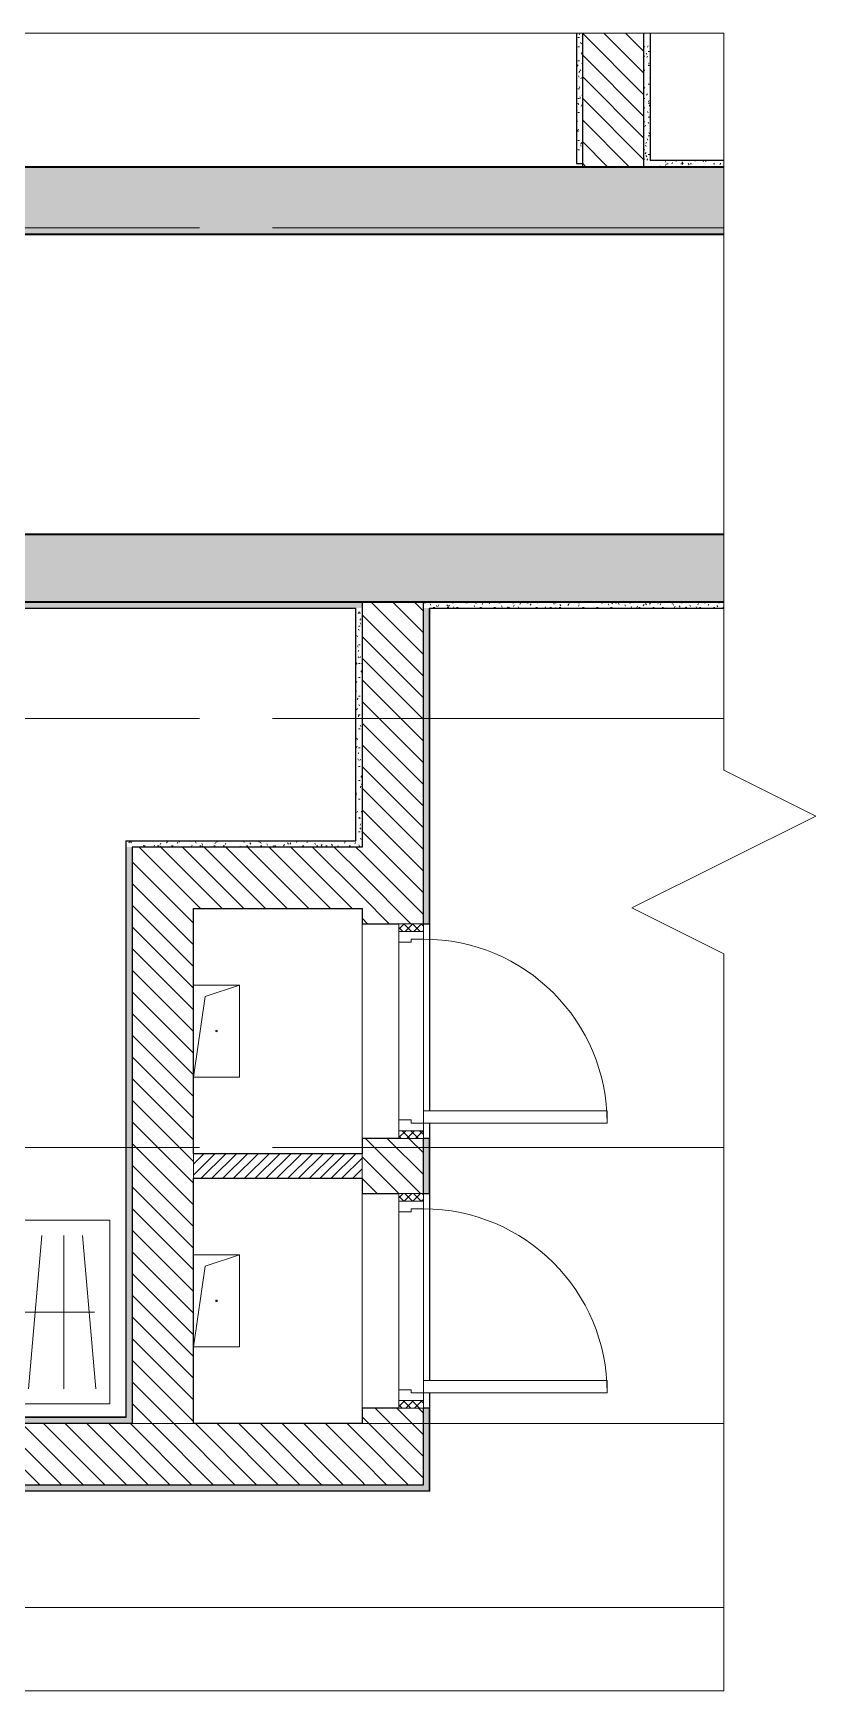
# Model space of a CAD drawing. Header units: millimetres. Extents: x 3991 to 282775, y -8553 to 29560.
# Drawn here: x 41664 to 44218, y 10228 to 15636 of the extents above; entities that cross this region are included whole.
import ezdxf

# ---------------------------------------------------------------- set-up
doc = ezdxf.new("R2010")
doc.units = ezdxf.units.MM
doc.linetypes.add('Осевая', pattern=[1587.5, 317.5, -238.125, 793.75, -238.125])
for name, color, linetype, lineweight in [('A-DETL-GENF', 7, 'Continuous', 9), ('A-DOOR', 7, 'Continuous', 9), ('A-DOOR-1', 7, 'Continuous', 15), ('A-DOOR-FRAM', 7, 'Continuous', 15), ('A-DOOR-FRAM-1', 7, 'Continuous', 9), ('A-GENM', 7, 'Continuous', 9), ('A-WALL', 7, 'Continuous', 9), ('I-FURN', 7, 'Continuous', 9), ('I-WALL', 7, 'Continuous', 9), ('Оси', 7, 'Continuous', 9), ('Оси-2', 7, 'Осевая', 9)]:
    doc.layers.add(name, color=color, linetype=linetype, lineweight=lineweight)
for name, color, linetype, lineweight, true_color in [('A-WALL-1', 7, 'Continuous', 25, 0x3c3c3c), ('A-WALL-2', 7, 'Continuous', 35, 0x3c3c3c), ('A-WALL-FNSH-1', 7, 'Continuous', 15, 0x3c3c3c)]:
    doc.layers.add(name, color=color, linetype=linetype, lineweight=lineweight, true_color=true_color)
pattern_1 = [(135, (14897.196, 0), (-35.35534, -35.35534), [])]
pattern_2 = [(45, (14897.196, 0), (-28.51196, 28.51196), []), (45, (14925.71, 0), (-28.51196, 28.51196), [50.403, -10.081, 1.676, -8.404])]
pattern_3 = [(0, (14897.196, 0), (60.96, 15.24), [5.029, -40.691, 5.029, -40.691, -243.84]), (0, (14897.196, 0), (60.96, 15.24), [-91.44, 5.029, -86.411, 5.029, -40.691, -106.68]), (0, (14897.196, 0), (60.96, 15.24), [-228.6, 5.029, -25.451, 5.029, -71.171]), (120, (14920.056, 7.62), (-43.678227, 45.1729086), [5.029, -40.691, 5.029, -40.691, -243.84]), (120, (14920.056, 7.62), (-43.678227, 45.1729086), [-91.44, 5.029, -86.411, 5.029, -40.691, -106.68]), (120, (14920.056, 7.62), (-43.678227, 45.1729086), [-228.6, 5.029, -25.451, 5.029, -71.171]), (240, (14927.676, 38.1), (-17.281773, -60.4129086), [5.029, -40.691, 5.029, -40.691, -243.84]), (240, (14927.676, 38.1), (-17.281773, -60.4129086), [-91.44, 5.029, -86.411, 5.029, -40.691, -106.68]), (240, (14927.676, 38.1), (-17.281773, -60.4129086), [-228.6, 5.029, -25.451, 5.029, -71.171])]

# ---------------------------------------------------------------- blocks, each defined once
blk = doc.blocks.new('GM_Отверстие прямоугольное _в плите_ - Отверстие-22228780-Фрагмент 1_3')
at = {"layer": 'A-GENM'}
for p, q in [((-75, 150), (75, 150)), ((75, 150), (-75, 150)), ((-75, -150), (-37.5, 112.5)), ((-37.5, 112.5), (75, 150)), ((75, 150), (75, -150)), ((75, -150), (75, 150)), ((75, -150), (-75, -150)), ((-75, -150), (75, -150))]:
    blk.add_line(p, q, dxfattribs=at)
for start, end in [(360, 180), (180, 360)]:
    blk.add_arc((0, 0), 2.5, start, end, dxfattribs=at)
blk = doc.blocks.new('110_Дверь_СКБ_1Ст - д-18 700x2100h_Технический шкаф ЭОМ и СС-23257539-Фрагмент 1_3')
at = {"layer": 'A-DOOR'}
h = blk.add_hatch(dxfattribs=at)
h.set_pattern_fill('FP_36', color=256, style=0, pattern_type=2)
h.set_pattern_definition([(135, (1951.41, 164.685), (-14.14214, -14.14214), []), (225, (1951.41, 164.685), (14.14214, -14.14214), [])])
h.paths.add_polyline_path([(362.5, 100), (337.5, 100), (337.5, 20), (362.5, 20)])
at = {"layer": 'A-DOOR-FRAM-1'}
h = blk.add_hatch(dxfattribs=at)
h.set_pattern_fill('FP_37', color=256, style=0, pattern_type=2)
h.set_pattern_definition([(45, (-171.384, 164.685), (-14.1421, 14.1421), []), (135, (-171.384, 164.685), (-14.1421, -14.1421), [])])
h.paths.add_polyline_path([(-312.5, 100), (-337.5, 100), (-337.5, 20), (-312.5, 20)])
at = {"layer": 'A-DOOR'}
blk.add_arc((312.5, 100), 600, 90, 180, dxfattribs=at)
at = {"layer": 'A-DOOR-1'}
for p, q in [((312.5, 700), (272.5, 700)), ((272.5, 700), (272.5, 100)), ((312.5, 100), (312.5, 700)), ((272.5, 100), (312.5, 100))]:
    blk.add_line(p, q, dxfattribs=at)
at = {"layer": 'A-DOOR-FRAM'}
for p, q in [((-312.5, 100), (-337.5, 100)), ((-337.5, 100), (-337.5, 20)), ((-287.5, 100), (-312.5, 100)), ((-312.5, 100), (-312.5, 20)), ((-312.5, 20), (-312.5, 100)), ((-287.5, 60), (-287.5, 100)), ((-277.5, 60), (-287.5, 60)), ((-277.5, 20), (-277.5, 60)), ((312.5, 60), (302.5, 60)), ((302.5, 60), (302.5, 20)), ((312.5, 100), (312.5, 60)), ((337.5, 100), (312.5, 100)), ((337.5, 20), (337.5, 100)), ((362.5, 100), (337.5, 100)), ((337.5, 100), (337.5, 20)), ((362.5, 20), (362.5, 100)), ((-337.5, 20), (-312.5, 20)), ((-312.5, 20), (-277.5, 20)), ((302.5, 20), (337.5, 20)), ((337.5, 20), (362.5, 20))]:
    blk.add_line(p, q, dxfattribs=at)
at = {"layer": 'A-DOOR-FRAM-1'}
for p, q in [((-287.5, 100), (272.5, 100)), ((302.5, 20), (-277.5, 20))]:
    blk.add_line(p, q, dxfattribs=at)
blk = doc.blocks.new('Шкаф с вешалками - 2000-25410784-Фрагмент 1_3')
at = {"layer": 'A-DETL-GENF'}
for p, q in [((50, 550), (50, 50)), ((110, 550), (153.7, 50)), ((213.7, 50), (170, 550)), ((273.7, 50), (317.5, 550)), ((333.7, 50), (377.5, 550)), ((450, 550), (450, 50)), ((510, 550), (553.7, 50)), ((613.7, 50), (570, 550)), ((673.7, 50), (717.5, 550)), ((733.7, 50), (777.5, 550)), ((850, 550), (850, 50)), ((910, 550), (953.7, 50)), ((50, 300), (950, 300))]:
    blk.add_line(p, q, dxfattribs=at)
at = {"layer": 'I-FURN'}
for p, q in [((1000, 600), (0, 600)), ((0, 600), (0, 0)), ((0, 0), (0, 600)), ((0, 600), (1000, 600)), ((1000, 0), (1000, 600)), ((1000, 600), (1000, 0)), ((0, 0), (1000, 0)), ((1000, 0), (0, 0))]:
    blk.add_line(p, q, dxfattribs=at)
blk = doc.blocks.new('DET_L_Линия разрыва - М100-30627246-Фрагмент 1_3')
at = {"layer": 'A-DETL-GENF'}
for p, q in [((2554, 300), (2404, 0)), ((2854, -300), (2554, 300)), ((2404, 0), (0, 0)), ((3004, 0), (2854, -300)), ((5408, 0), (3004, 0))]:
    blk.add_line(p, q, dxfattribs=at)
blk = doc.blocks.new('DET_L_Линия разрыва - М100-30626605-Фрагмент 1_3')
at = {"layer": 'A-DETL-GENF'}
blk.add_line((6670.7, 0), (12741.5, 0), dxfattribs=at)
blk = doc.blocks.new('DET_L_Линия разрыва - М100-30626698-Фрагмент 1_3')
at = {"layer": 'A-DETL-GENF'}
blk.add_line((12741.5, 0), (6670.7, 0), dxfattribs=at)

msp = doc.modelspace()

# ---------------------------------------------------------------- hatches: boundary and pattern name
at = {"layer": 'I-WALL'}
h = msp.add_hatch(dxfattribs=at)
h.set_pattern_fill('FP_13', color=256, style=0, pattern_type=2)
h.set_pattern_definition(pattern_3)
h.paths.add_polyline_path([(43437.2, 15210), (43457.2, 15210), (43457.2, 15635.6), (43437.2, 15635.6)])
h = msp.add_hatch(dxfattribs=at)
h.set_pattern_fill('FP_12', color=256, style=0, pattern_type=2)
h.set_pattern_definition(pattern_1)
h.paths.add_polyline_path([(43657.2, 15200), (43657.2, 15635.6), (43457.2, 15635.6), (43457.2, 15200)])
h = msp.add_hatch(dxfattribs=at)
h.set_pattern_fill('FP_13', color=256, style=0, pattern_type=2)
h.set_pattern_definition(pattern_3)
h.paths.add_polyline_path([(43677.2, 15220), (43677.2, 15635.6), (43657.2, 15635.6), (43657.2, 15220)])
h = msp.add_hatch(dxfattribs=at)
h.set_pattern_fill('FP_4', color=256, style=0, pattern_type=2)
h.set_pattern_definition(pattern_2)
h.paths.add_polyline_path([(43918.1, 14980), (43918.1, 15200), (37407.2, 15200), (37407.2, 14980), (40913.1, 14980)])
h = msp.add_hatch(dxfattribs=at)
h.set_pattern_fill('FP_13', color=256, style=0, pattern_type=2)
h.set_pattern_definition(pattern_3)
h.paths.add_polyline_path([(43918.1, 15200), (43918.1, 15220), (43657.2, 15220), (43657.2, 15200)])
h = msp.add_hatch(dxfattribs=at)
h.set_pattern_fill('FP_4', color=256, style=0, pattern_type=2)
h.set_pattern_definition(pattern_2)
h.paths.add_polyline_path([(43918.1, 13780), (43918.1, 14000), (37487.2, 14000), (37487.2, 13780), (42937.2, 13780)])
h = msp.add_hatch(dxfattribs=at)
h.set_pattern_fill('FP_13', color=256, style=0, pattern_type=2)
h.set_pattern_definition(pattern_3)
h.paths.add_polyline_path([(42717.2, 13760), (42737.2, 13760), (42737.2, 13780), (37707.2, 13780), (37707.2, 13760), (42716.2, 13760)])
h = msp.add_hatch(dxfattribs=at)
h.set_pattern_fill('FP_13', color=256, style=0, pattern_type=2)
h.set_pattern_definition(pattern_3)
h.paths.add_polyline_path([(42717.2, 12980), (42737.2, 12980), (42737.2, 13760), (42717.2, 13760), (42717.2, 13000)])
h = msp.add_hatch(dxfattribs=at)
h.set_pattern_fill('FP_12', color=256, style=0, pattern_type=2)
h.set_pattern_definition(pattern_1)
h.paths.add_polyline_path([(42937.2, 10900), (42937.2, 11150), (42737.2, 11150), (42737.2, 10900)])
h.paths.add_polyline_path([(42857.2, 11850), (42937.2, 11850), (42937.2, 12030), (42737.2, 12030), (42737.2, 11850)])
h.paths.add_polyline_path([(42857.2, 12730), (42937.2, 12730), (42937.2, 13780), (42737.2, 13780), (42737.2, 12730)])
h = msp.add_hatch(dxfattribs=at)
h.set_pattern_fill('FP_13', color=256, style=0, pattern_type=2)
h.set_pattern_definition(pattern_3)
h.paths.add_polyline_path([(43918.1, 13760), (43918.1, 13780), (42937.2, 13780), (42937.2, 13760), (42957.2, 13760)])
h = msp.add_hatch(dxfattribs=at)
h.set_pattern_fill('FP_13', color=256, style=0, pattern_type=2)
h.set_pattern_definition(pattern_3)
h.paths.add_polyline_path([(42937.2, 10880), (42957.2, 10880), (42957.2, 11150), (42937.2, 11150), (42937.2, 10900)])
h.paths.add_polyline_path([(42937.2, 11850), (42957.2, 11850), (42957.2, 12030), (42937.2, 12030)])
h.paths.add_polyline_path([(42957.2, 12730), (42957.2, 13760), (42937.2, 13760), (42937.2, 12730)])
h = msp.add_hatch(dxfattribs=at)
h.set_pattern_fill('FP_13', color=256, style=0, pattern_type=2)
h.set_pattern_definition(pattern_3)
h.paths.add_polyline_path([(42613.8, 12980), (42717.2, 12980), (42717.2, 13000), (41967.2, 13000), (41967.2, 12980), (41987.2, 12980)])
h = msp.add_hatch(dxfattribs=at)
h.set_pattern_fill('FP_13', color=256, style=0, pattern_type=2)
h.set_pattern_definition(pattern_3)
h.paths.add_polyline_path([(41987.2, 11120), (41987.2, 12980), (41967.2, 12980), (41967.2, 11120)])
h = msp.add_hatch(dxfattribs=at)
h.set_pattern_fill('FP_12', color=256, style=0, pattern_type=2)
h.set_pattern_definition(pattern_1)
h.paths.add_polyline_path([(42187.2, 11100), (42187.2, 12980), (41987.2, 12980), (41987.2, 11100)])
h = msp.add_hatch(dxfattribs=at)
h.set_pattern_fill('FP_12', color=256, style=0, pattern_type=2)
h.set_pattern_definition(pattern_1)
h.paths.add_polyline_path([(42737.2, 12780), (42737.2, 12980), (42187.2, 12980), (42187.2, 12780), (42613.8, 12780)])
h = msp.add_hatch(dxfattribs=at)
h.set_pattern_fill('FP_1', color=256, style=0, pattern_type=2)
h.set_pattern_definition([(45, (14897.196, 0), (-17.67767, 17.67767), [])])
h.paths.add_polyline_path([(42187.2, 11900), (42737.2, 11900), (42737.2, 11980), (42187.2, 11980)])
h = msp.add_hatch(dxfattribs=at)
h.set_pattern_fill('FP_12', color=256, style=0, pattern_type=2)
h.set_pattern_definition(pattern_1)
h.paths.add_polyline_path([(42737.2, 10900), (42737.2, 11100), (39317.2, 11100), (39317.2, 10900), (40913.1, 10900)])
h.paths.add_polyline_path([(38617.2, 10900), (38617.2, 11100), (38437.2, 11100), (38437.2, 10900)])
h.paths.add_polyline_path([(37687.2, 10900), (37737.2, 10900), (37737.2, 11100), (37687.2, 11100), (37687.2, 10980)])
h = msp.add_hatch(dxfattribs=at)
h.set_pattern_fill('FP_13', color=256, style=0, pattern_type=2)
h.set_pattern_definition(pattern_3)
h.paths.add_polyline_path([(41987.2, 11100), (41987.2, 11120), (39567.2, 11120), (39567.2, 11100), (40913.1, 11100)])
h = msp.add_hatch(dxfattribs=at)
h.set_pattern_fill('FP_13', color=256, style=0, pattern_type=2)
h.set_pattern_definition(pattern_3)
h.paths.add_polyline_path([(37511.7, 10880), (37737.2, 10880), (37737.2, 10900), (37467.2, 10900), (37467.2, 10880)])
h.paths.add_polyline_path([(38437.2, 10880), (38617.2, 10880), (38617.2, 10900), (38437.2, 10900)])
h.paths.add_polyline_path([(39317.2, 10880), (42937.2, 10880), (42937.2, 10900), (39317.2, 10900)])

# ---------------------------------------------------------------- linework, layer by layer
at = {"layer": 'A-WALL'}
for p, q in [((42187.2, 11980), (42187.2, 11900)), ((42737.2, 11900), (42737.2, 11980))]:
    msp.add_line(p, q, dxfattribs=at)
at = {"layer": 'A-WALL-1'}
for p, q in [((43437.2, 15635.6), (43437.2, 15210)), ((43457.2, 15200), (43457.2, 15635.6)), ((43657.2, 15200), (43657.2, 15635.6)), ((43677.2, 15635.6), (43677.2, 15220)), ((43437.2, 15210), (43457.2, 15210)), ((43918.1, 15220), (43677.2, 15220)), ((37707.2, 13760), (42717.2, 13760)), ((42717.2, 13000), (42717.2, 13760)), ((42737.2, 13780), (42737.2, 12980)), ((42937.2, 12730), (42937.2, 13780)), ((42957.2, 13760), (43918.1, 13760)), ((42957.2, 12730), (42957.2, 13760)), ((42717.2, 13000), (41967.2, 13000)), ((41967.2, 11120), (41967.2, 13000)), ((41987.2, 12980), (41987.2, 11100)), ((42737.2, 12980), (41987.2, 12980)), ((42187.2, 11980), (42187.2, 12780)), ((42187.2, 12780), (42737.2, 12780)), ((42737.2, 12780), (42737.2, 12730)), ((42737.2, 12730), (42857.2, 12730)), ((42937.2, 12730), (42957.2, 12730)), ((42737.2, 12030), (42737.2, 11980)), ((42857.2, 12030), (42737.2, 12030)), ((42937.2, 11850), (42937.2, 12030)), ((42957.2, 12030), (42937.2, 12030)), ((42957.2, 11850), (42957.2, 12030)), ((42737.2, 11980), (42187.2, 11980)), ((42187.2, 11100), (42187.2, 11900)), ((42187.2, 11900), (42737.2, 11900)), ((42737.2, 11900), (42737.2, 11850)), ((42737.2, 11850), (42857.2, 11850)), ((42937.2, 11850), (42957.2, 11850)), ((42737.2, 11150), (42737.2, 11100)), ((42857.2, 11150), (42737.2, 11150)), ((42937.2, 10900), (42937.2, 11150)), ((42957.2, 11150), (42937.2, 11150)), ((42957.2, 10880), (42957.2, 11150)), ((41987.2, 11100), (39567.2, 11100)), ((41967.2, 11120), (39587.2, 11120)), ((42737.2, 11100), (42187.2, 11100)), ((39317.2, 10900), (42937.2, 10900)), ((39317.2, 10880), (42957.2, 10880))]:
    msp.add_line(p, q, dxfattribs=at)
at = {"layer": 'A-WALL-2'}
for p, q in [((36807.2, 15200), (43918.1, 15200)), ((37407.2, 14980), (43918.1, 14980)), ((43918.1, 14000), (37487.2, 14000)), ((37487.2, 13780), (43918.1, 13780))]:
    msp.add_line(p, q, dxfattribs=at)
at = {"layer": 'A-WALL-FNSH-1'}
for p, q in [((43678.2, 15221), (43678.2, 15635.6)), ((43918.1, 15221), (43678.2, 15221)), ((37708.2, 13759), (42716.2, 13759)), ((42716.2, 13759), (42716.2, 13001)), ((43918.1, 13759), (42957.2, 13759)), ((42958.2, 12730), (42958.2, 13759)), ((41966.2, 13001), (41966.2, 11119)), ((42716.2, 13001), (41966.2, 13001)), ((42957.2, 12730), (42958.2, 12730)), ((42958.2, 12030), (42957.2, 12030)), ((42958.2, 11850), (42958.2, 12030)), ((42957.2, 11850), (42958.2, 11850)), ((42958.2, 11150), (42957.2, 11150)), ((42958.2, 10879), (42958.2, 11150)), ((39588.2, 11119), (41966.2, 11119)), ((39317.2, 10879), (42958.2, 10879))]:
    msp.add_line(p, q, dxfattribs=at)
at = {"layer": 'I-WALL'}
for p, q in [((42737.2, 12030), (42737.2, 12730)), ((42957.2, 12120), (42957.2, 12730)), ((42958.2, 12730), (42958.2, 12120)), ((42957.2, 12030), (42957.2, 12080)), ((42958.2, 12080), (42958.2, 12030)), ((42737.2, 11150), (42737.2, 11850)), ((42957.2, 11240), (42957.2, 11850)), ((42958.2, 11850), (42958.2, 11240)), ((42957.2, 11150), (42957.2, 11200)), ((42958.2, 11200), (42958.2, 11150))]:
    msp.add_line(p, q, dxfattribs=at)
at = {"layer": 'Оси'}
for p, q in [((42668.1, 15000), (43918.1, 15000)), ((42668.1, 13400), (43918.1, 13400)), ((42668.1, 12000), (43918.1, 12000)), ((42668.1, 11100), (43918.1, 11100)), ((37025.8, 10500), (43918.1, 10500))]:
    msp.add_line(p, q, dxfattribs=at)
at = {"layer": 'Оси-2'}
for p, q in [((31332.8, 15000), (42668.1, 15000)), ((31332.8, 13400), (42668.1, 13400)), ((31332.8, 12000), (42668.1, 12000)), ((31332.8, 11100), (42668.1, 11100))]:
    msp.add_line(p, q, dxfattribs=at)

# ---------------------------------------------------------------- block references
at = {"layer": 'A-DETL-GENF'}
for name, p in [('DET_L_Линия разрыва - М100-30626605-Фрагмент 1_3', (31176.6, 15635.6)), ('DET_L_Линия разрыва - М100-30626698-Фрагмент 1_3', (31176.6, 10227.6))]:
    msp.add_blockref(name, p, dxfattribs=at)
at = {"layer": 'A-DETL-GENF', "rotation": 89.99999999999991}
msp.add_blockref('DET_L_Линия разрыва - М100-30627246-Фрагмент 1_3', (43918.1, 10227.6), dxfattribs=at)
at = {"layer": 'A-DOOR', "rotation": 270}
for p in [(42837.2, 12392.5), (42837.2, 11512.5)]:
    msp.add_blockref('110_Дверь_СКБ_1Ст - д-18 700x2100h_Технический шкаф ЭОМ и СС-23257539-Фрагмент 1_3', p, dxfattribs=at)
at = {"layer": 'A-GENM'}
for p in [(42262.2, 12380), (42262.2, 11500)]:
    msp.add_blockref('GM_Отверстие прямоугольное _в плите_ - Отверстие-22228780-Фрагмент 1_3', p, dxfattribs=at)
at = {"layer": 'I-FURN'}
msp.add_blockref('Шкаф с вешалками - 2000-25410784-Фрагмент 1_3', (40914.5, 11163.4), dxfattribs=at)

doc.saveas('drawing.dxf')
